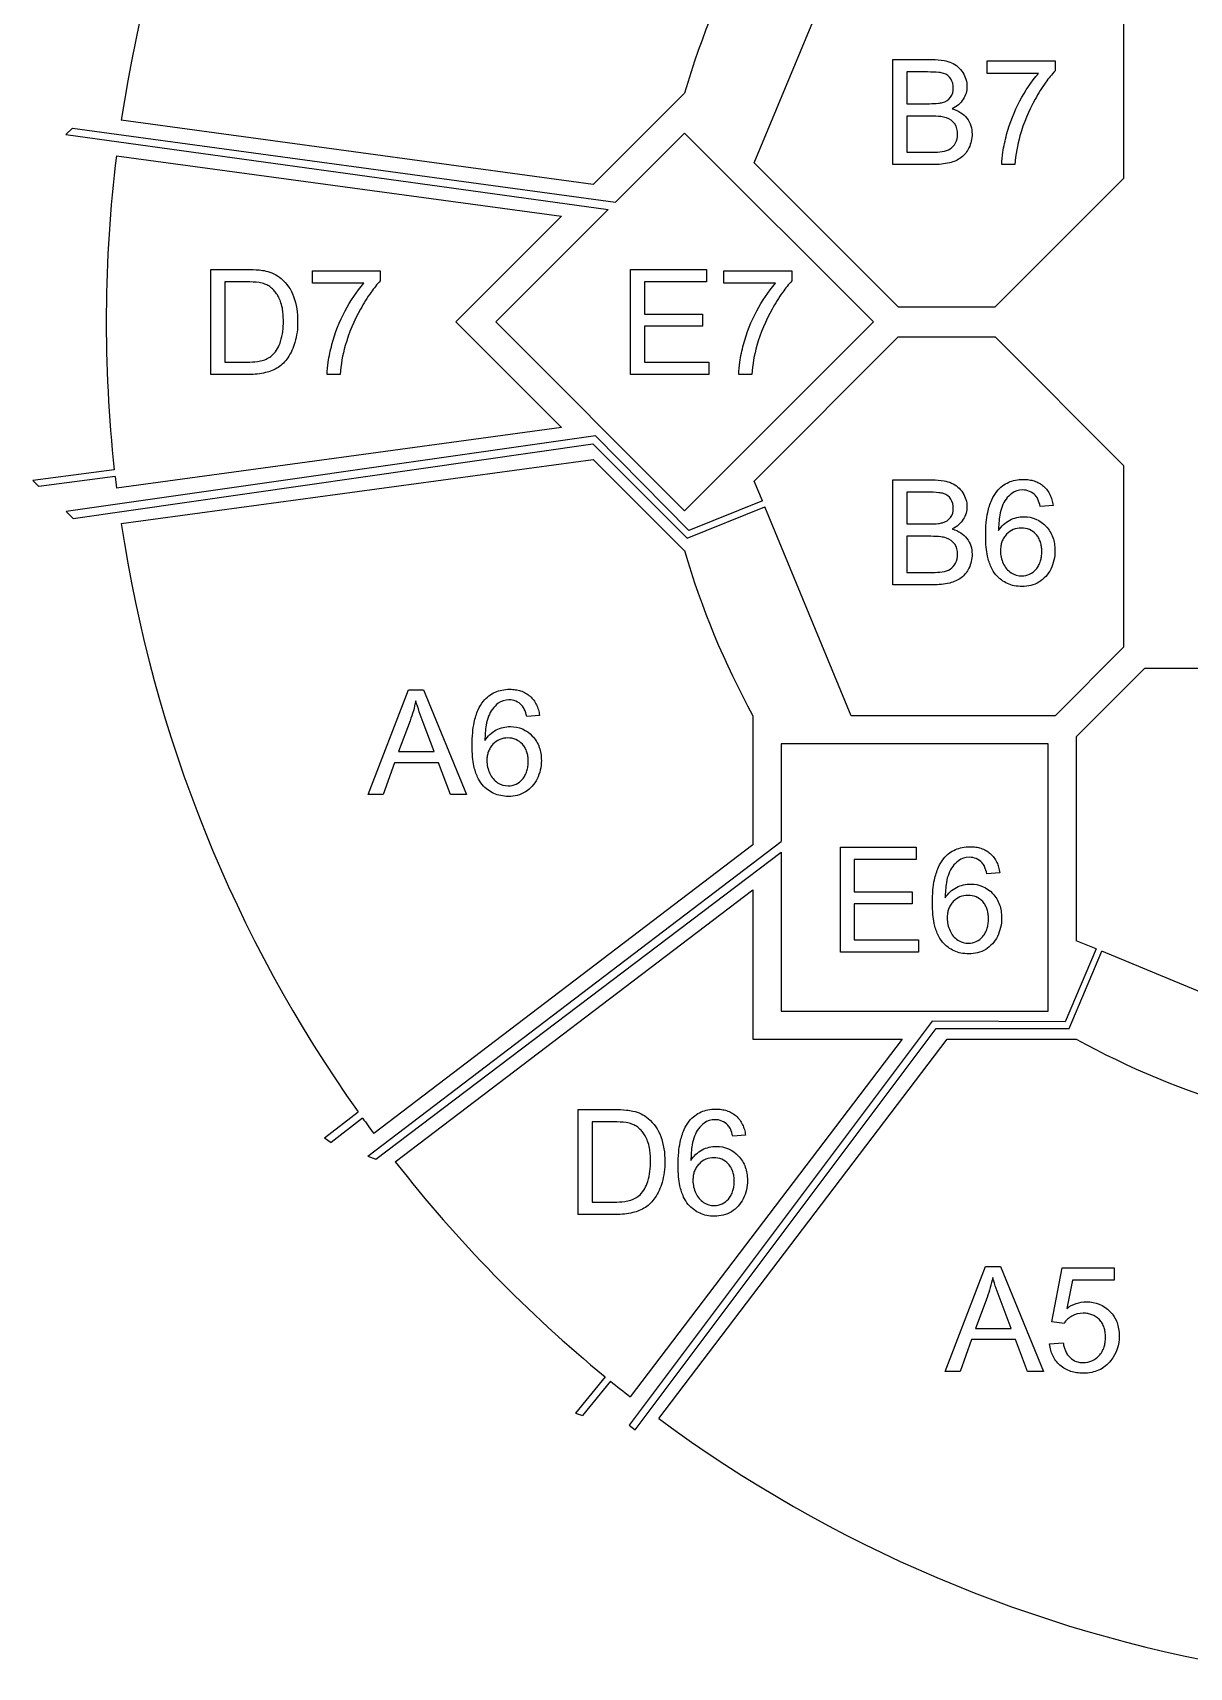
# Model space of a CAD drawing. Header units: millimetres. Extents: x -360 to 264, y -266 to 268.
# Drawn here: x -274 to -53.5, y -256.4 to 55.1 of the extents above; entities that cross this region are included whole.
import ezdxf

# ---------------------------------------------------------------- set-up
doc = ezdxf.new("R2010")
doc.units = ezdxf.units.MM
doc.layers.add('letters', color=7, linetype='Continuous', lineweight=25)
doc.layers.add('maimai_touch v53_Sketch1', color=7, linetype='Continuous')

msp = doc.modelspace()

# ---------------------------------------------------------------- linework, layer by layer
at = {"layer": 'letters', "flags": 128}
for points in [[(-110, 30), (-110, 50), (-102.5, 50, -0.040934), (-100.24, 49.82, -0.062466), (-98.82, 49.39, -0.155055), (-96.65, 47.52, -0.142579), (-95.87, 44.88, -0.141304), (-96.56, 42.47, -0.143013), (-98.66, 40.64, -0.072978), (-97.01, 39.88, -0.086185), (-95.87, 38.83, -0.168329), (-94.9, 35.8, -0.116197), (-95.49, 33.19, -0.118811), (-96.96, 31.32, -0.099101), (-99.15, 30.33, -0.06112), (-102.37, 30)], [(-107.35, 41.6), (-103.03, 41.6, 0.022913), (-101.28, 41.68, 0.050818), (-100.5, 41.83, 0.166525), (-98.98, 42.82, 0.162771), (-98.47, 44.57, 0.144165), (-98.95, 46.32, 0.18321), (-100.31, 47.36, 0.053511), (-101.22, 47.54, 0.022922), (-103.36, 47.64), (-107.35, 47.64)], [(-92.03, 47.38), (-92.03, 49.74), (-79.08, 49.74), (-79.08, 47.83, 0.035773), (-80.83, 45.68, 0.025825), (-82.87, 42.43, 0.057266), (-85.76, 35.5, 0.054295), (-86.71, 30), (-89.23, 30, -0.035997), (-89.02, 32.34, -0.024521), (-88.3, 35.7, -0.058054), (-85.76, 42.15, -0.057272), (-82.23, 47.38)], [(-107.35, 32.36), (-102.37, 32.36, 0.039395), (-100.57, 32.46, 0.094848), (-99.05, 33, 0.131837), (-98.04, 34.11, 0.126312), (-97.64, 35.8, 0.156179), (-98.21, 37.74, 0.167295), (-99.8, 38.9, 0.051042), (-100.84, 39.13, 0.028439), (-102.73, 39.24), (-107.35, 39.24)], [(-240, -10), (-240, 10), (-233.11, 10, -0.020074), (-230.79, 9.91, -0.037253), (-229.55, 9.71, -0.122267), (-226.62, 8.28, -0.129875), (-224.25, 4.86, -0.090537), (-223.47, 0.11, -0.073284), (-224, -3.93, -0.082637), (-225.36, -6.84, -0.08939), (-227.18, -8.66, -0.087885), (-229.57, -9.66, -0.059487), (-232.78, -10)], [(-220.66, 7.38), (-220.66, 9.74), (-207.72, 9.74), (-207.72, 7.83, 0.035773), (-209.47, 5.68, 0.025825), (-211.5, 2.43, 0.057266), (-214.4, -4.5, 0.054295), (-215.34, -10), (-217.87, -10, -0.035997), (-217.66, -7.66, -0.024521), (-216.94, -4.3, -0.058054), (-214.4, 2.15, -0.057272), (-210.87, 7.38)], [(-142.19, 7.38), (-142.19, 9.74), (-129.24, 9.74), (-129.24, 7.83, 0.035773), (-130.99, 5.68, 0.025825), (-133.03, 2.43, 0.057266), (-135.93, -4.5, 0.054295), (-136.87, -10), (-139.39, -10, -0.035997), (-139.18, -7.66, -0.024521), (-138.47, -4.3, -0.058054), (-135.92, 2.15, -0.057272), (-132.39, 7.38)], [(-237.35, -7.64), (-233.08, -7.64, 0.029541), (-231.12, -7.52, 0.04958), (-229.98, -7.27, 0.118299), (-228.19, -6.23, 0.117505), (-226.72, -3.7, 0.079086), (-226.19, 0.15, 0.020126), (-226.25, 1.53, 0.024902), (-226.39, 2.64, 0.040288), (-226.76, 3.99, 0.051939), (-227.22, 4.97, 0.031078), (-227.75, 5.73, 0.03618), (-228.29, 6.31, 0.046087), (-228.99, 6.86, 0.049551), (-229.73, 7.23, 0.062134), (-230.82, 7.5, 0.029748), (-233.15, 7.64), (-237.35, 7.64)], [(-110, -50.08), (-110, -30.08), (-102.5, -30.08, -0.040934), (-100.24, -30.27, -0.062466), (-98.82, -30.69, -0.155055), (-96.65, -32.56, -0.142579), (-95.87, -35.2, -0.141304), (-96.56, -37.61, -0.143013), (-98.66, -39.44, -0.072978), (-97.01, -40.2, -0.086185), (-95.87, -41.26, -0.168329), (-94.9, -44.28, -0.116197), (-95.49, -46.9, -0.118811), (-96.96, -48.76, -0.099101), (-99.15, -49.75, -0.06112), (-102.37, -50.08)], [(-79.45, -34.98), (-81.89, -35.17, 0.048325), (-82.35, -33.79, 0.081715), (-82.82, -33.07, 0.214956), (-85.27, -32.02, 0.164477), (-87.33, -32.67, 0.139942), (-89.16, -35.14, 0.060394), (-89.62, -36.81, 0.035072), (-89.86, -39.77, -0.132049), (-87.69, -37.76, -0.120259), (-85, -37.11, -0.21391), (-80.82, -38.92, -0.053061), (-80.04, -39.93, -0.053073), (-79.49, -41.08, -0.045207), (-79.2, -42.23, -0.039369), (-79.09, -43.59, -0.118442), (-79.9, -47.09, -0.143782), (-82.14, -49.56, -0.139445), (-85.36, -50.42, -0.049638), (-86.85, -50.27, -0.05558), (-88.12, -49.87, -0.05745), (-89.29, -49.17, -0.05296), (-90.36, -48.17, -0.072429), (-91.25, -46.76, -0.05321), (-91.95, -44.62, -0.029205), (-92.2, -42.93, -0.022626), (-92.3, -40.72, -0.022505), (-92.19, -38.23, -0.028841), (-91.9, -36.31, -0.051029), (-91.14, -33.9, -0.068513), (-90.16, -32.29, -0.056814), (-89.1, -31.26, -0.06078), (-87.91, -30.55, -0.0557), (-86.64, -30.15, -0.04861), (-85.12, -30, -0.036464), (-84.01, -30.08, -0.041988), (-83.06, -30.3, -0.050302), (-82.1, -30.73, -0.051483), (-81.26, -31.32, -0.051587), (-80.55, -32.08, -0.050512), (-80.01, -32.98, -0.042061), (-79.67, -33.89, -0.036574)], [(-107.35, -38.49), (-103.03, -38.49, 0.022913), (-101.28, -38.41, 0.050818), (-100.5, -38.25, 0.166525), (-98.98, -37.26, 0.162771), (-98.47, -35.51, 0.144165), (-98.95, -33.76, 0.18321), (-100.31, -32.72, 0.053511), (-101.22, -32.54, 0.022922), (-103.36, -32.44), (-107.35, -32.44)], [(-89.48, -43.6, 0.110501), (-88.94, -46.03, 0.147725), (-87.43, -47.8, 0.143594), (-85.4, -48.4, 0.223837), (-82.72, -47.15, 0.056734), (-82.21, -46.43, 0.052545), (-81.85, -45.55, 0.039601), (-81.67, -44.73, 0.033259), (-81.6, -43.74, 0.034368), (-81.67, -42.78, 0.041004), (-81.85, -41.99, 0.053822), (-82.21, -41.16, 0.057669), (-82.71, -40.47, 0.218447), (-85.49, -39.28, 0.211364), (-88.32, -40.47, 0.054477), (-88.84, -41.14, 0.054084), (-89.21, -41.92, 0.045241), (-89.4, -42.69, 0.039082)], [(-107.35, -47.72), (-102.37, -47.72, 0.039395), (-100.57, -47.63, 0.094848), (-99.05, -47.08, 0.131837), (-98.04, -45.97, 0.126312), (-97.64, -44.28, 0.156179), (-98.21, -42.34, 0.167295), (-99.8, -41.18, 0.051042), (-100.84, -40.95, 0.028439), (-102.73, -40.85), (-107.35, -40.85)], [(-177.36, -74.98), (-179.8, -75.17, 0.048325), (-180.26, -73.79, 0.081715), (-180.73, -73.07, 0.214956), (-183.19, -72.02, 0.164477), (-185.25, -72.67, 0.139942), (-187.07, -75.14, 0.060394), (-187.54, -76.81, 0.035072), (-187.77, -79.77, -0.132049), (-185.6, -77.76, -0.120259), (-182.91, -77.11, -0.21391), (-178.73, -78.92, -0.053061), (-177.95, -79.93, -0.053073), (-177.4, -81.08, -0.045207), (-177.11, -82.23, -0.039369), (-177.01, -83.59, -0.118442), (-177.82, -87.09, -0.143782), (-180.05, -89.56, -0.139445), (-183.27, -90.42, -0.049638), (-184.76, -90.27, -0.05558), (-186.04, -89.87, -0.05745), (-187.2, -89.17, -0.05296), (-188.27, -88.17, -0.072429), (-189.16, -86.76, -0.05321), (-189.86, -84.62, -0.029205), (-190.11, -82.93, -0.022626), (-190.21, -80.72, -0.022505), (-190.1, -78.23, -0.028841), (-189.81, -76.31, -0.051029), (-189.05, -73.9, -0.068513), (-188.07, -72.29, -0.056814), (-187.01, -71.26, -0.06078), (-185.82, -70.55, -0.0557), (-184.55, -70.15, -0.04861), (-183.04, -70, -0.036464), (-181.92, -70.08, -0.041988), (-180.97, -70.3, -0.050302), (-180.01, -70.73, -0.051483), (-179.17, -71.32, -0.051587), (-178.47, -72.08, -0.050512), (-177.92, -72.98, -0.042061), (-177.58, -73.89, -0.036574)], [(-204.23, -81.87), (-197.45, -81.87), (-199.54, -76.33, -0.020028), (-200.95, -72.18, -0.038979), (-202.03, -76)], [(-187.39, -83.6, 0.110501), (-186.85, -86.03, 0.147725), (-185.34, -87.8, 0.143594), (-183.31, -88.4, 0.223837), (-180.63, -87.15, 0.056734), (-180.13, -86.43, 0.052545), (-179.76, -85.55, 0.039601), (-179.58, -84.73, 0.033259), (-179.52, -83.74, 0.034368), (-179.58, -82.78, 0.041004), (-179.76, -81.99, 0.053822), (-180.12, -81.16, 0.057669), (-180.62, -80.47, 0.218447), (-183.4, -79.28, 0.211364), (-186.23, -80.47, 0.054477), (-186.75, -81.14, 0.054084), (-187.12, -81.92, 0.045241), (-187.32, -82.69, 0.039082)], [(-89.61, -104.98), (-92.05, -105.17, 0.048325), (-92.51, -103.79, 0.081715), (-92.98, -103.07, 0.214956), (-95.44, -102.02, 0.164477), (-97.5, -102.67, 0.139942), (-99.33, -105.14, 0.060394), (-99.79, -106.81, 0.035072), (-100.02, -109.77, -0.132049), (-97.85, -107.76, -0.120259), (-95.16, -107.11, -0.21391), (-90.98, -108.92, -0.053061), (-90.2, -109.93, -0.053073), (-89.65, -111.08, -0.045207), (-89.36, -112.23, -0.039369), (-89.26, -113.59, -0.118442), (-90.07, -117.09, -0.143782), (-92.3, -119.56, -0.139445), (-95.52, -120.42, -0.049638), (-97.01, -120.27, -0.05558), (-98.29, -119.87, -0.05745), (-99.46, -119.17, -0.05296), (-100.53, -118.17, -0.072429), (-101.41, -116.76, -0.05321), (-102.11, -114.62, -0.029205), (-102.36, -112.93, -0.022626), (-102.46, -110.72, -0.022505), (-102.35, -108.23, -0.028841), (-102.06, -106.31, -0.051029), (-101.3, -103.9, -0.068513), (-100.32, -102.29, -0.056814), (-99.26, -101.26, -0.06078), (-98.07, -100.55, -0.0557), (-96.8, -100.15, -0.04861), (-95.29, -100, -0.036464), (-94.17, -100.08, -0.041988), (-93.22, -100.3, -0.050302), (-92.26, -100.73, -0.051483), (-91.42, -101.32, -0.051587), (-90.72, -102.08, -0.050512), (-90.17, -102.98, -0.042061), (-89.83, -103.89, -0.036574)], [(-99.64, -113.6, 0.110501), (-99.1, -116.03, 0.147725), (-97.59, -117.8, 0.143594), (-95.56, -118.4, 0.223837), (-92.89, -117.15, 0.056734), (-92.38, -116.43, 0.052545), (-92.01, -115.55, 0.039601), (-91.83, -114.73, 0.033259), (-91.77, -113.74, 0.034368), (-91.83, -112.78, 0.041004), (-92.01, -111.99, 0.053822), (-92.37, -111.16, 0.057669), (-92.87, -110.47, 0.218447), (-95.66, -109.28, 0.211364), (-98.48, -110.47, 0.054477), (-99, -111.14, 0.054084), (-99.37, -111.92, 0.045241), (-99.57, -112.69, 0.039082)], [(-170, -170.08), (-170, -150.08), (-163.11, -150.08, -0.020074), (-160.79, -150.18, -0.037253), (-159.55, -150.37, -0.122267), (-156.62, -151.8, -0.129875), (-154.25, -155.22, -0.090537), (-153.47, -159.97, -0.073284), (-154, -164.01, -0.082637), (-155.36, -166.92, -0.08939), (-157.18, -168.74, -0.087885), (-159.57, -169.74, -0.059487), (-162.78, -170.08)], [(-167.35, -167.72), (-163.08, -167.72, 0.029541), (-161.12, -167.61, 0.04958), (-159.98, -167.35, 0.118299), (-158.19, -166.32, 0.117505), (-156.72, -163.79, 0.079086), (-156.19, -159.93, 0.020126), (-156.25, -158.55, 0.024902), (-156.39, -157.45, 0.040288), (-156.76, -156.09, 0.051939), (-157.22, -155.11, 0.031078), (-157.75, -154.35, 0.03618), (-158.29, -153.77, 0.046087), (-158.99, -153.22, 0.049551), (-159.73, -152.85, 0.062134), (-160.82, -152.58, 0.029748), (-163.15, -152.44), (-167.35, -152.44)], [(-138.09, -154.98), (-140.53, -155.17, 0.048325), (-140.98, -153.79, 0.081715), (-141.46, -153.07, 0.214956), (-143.91, -152.02, 0.164477), (-145.97, -152.67, 0.139942), (-147.8, -155.14, 0.060394), (-148.26, -156.81, 0.035072), (-148.5, -159.77, -0.132049), (-146.33, -157.76, -0.120259), (-143.64, -157.11, -0.21391), (-139.46, -158.92, -0.053061), (-138.68, -159.93, -0.053073), (-138.13, -161.08, -0.045207), (-137.84, -162.23, -0.039369), (-137.73, -163.59, -0.118442), (-138.54, -167.09, -0.143782), (-140.77, -169.56, -0.139445), (-143.99, -170.42, -0.049638), (-145.49, -170.27, -0.05558), (-146.76, -169.87, -0.05745), (-147.93, -169.17, -0.05296), (-149, -168.17, -0.072429), (-149.89, -166.76, -0.05321), (-150.58, -164.62, -0.029205), (-150.84, -162.93, -0.022626), (-150.94, -160.72, -0.022505), (-150.83, -158.23, -0.028841), (-150.54, -156.31, -0.051029), (-149.78, -153.9, -0.068513), (-148.8, -152.29, -0.056814), (-147.74, -151.26, -0.06078), (-146.55, -150.55, -0.0557), (-145.28, -150.15, -0.04861), (-143.76, -150, -0.036464), (-142.65, -150.08, -0.041988), (-141.7, -150.3, -0.050302), (-140.73, -150.73, -0.051483), (-139.89, -151.32, -0.051587), (-139.19, -152.08, -0.050512), (-138.65, -152.98, -0.042061), (-138.31, -153.89, -0.036574)], [(-148.11, -163.6, 0.110501), (-147.57, -166.03, 0.147725), (-146.07, -167.8, 0.143594), (-144.03, -168.4, 0.223837), (-141.36, -167.15, 0.056734), (-140.85, -166.43, 0.052545), (-140.48, -165.55, 0.039601), (-140.31, -164.73, 0.033259), (-140.24, -163.74, 0.034368), (-140.31, -162.78, 0.041004), (-140.48, -161.99, 0.053822), (-140.85, -161.16, 0.057669), (-141.35, -160.47, 0.218447), (-144.13, -159.28, 0.211364), (-146.95, -160.47, 0.054477), (-147.48, -161.14, 0.054084), (-147.85, -161.92, 0.045241), (-148.04, -162.69, 0.039082)], [(-80.1, -194.76), (-77.52, -194.54, 0.029656), (-77.34, -195.4, 0.035668), (-77.1, -196.08, 0.049552), (-76.69, -196.81, 0.055818), (-76.19, -197.37, 0.193132), (-73.68, -198.32, 0.21965), (-70.68, -196.98, 0.055009), (-70.12, -196.23, 0.052824), (-69.72, -195.33, 0.042099), (-69.52, -194.47, 0.035931), (-69.45, -193.44, 0.036475), (-69.52, -192.46, 0.043301), (-69.71, -191.66, 0.055265), (-70.09, -190.82, 0.057912), (-70.63, -190.12, 0.0546), (-71.29, -189.57, 0.055562), (-72.05, -189.19, 0.048087), (-72.81, -188.98, 0.041834), (-73.72, -188.91, 0.131176), (-75.86, -189.45, 0.125235), (-77.36, -190.85), (-79.67, -190.55), (-77.73, -180.27), (-67.78, -180.27), (-67.78, -182.62), (-75.76, -182.62), (-76.84, -187.99, -0.15671), (-73.06, -186.74, -0.208187), (-68.64, -188.55, -0.05282), (-67.83, -189.57, -0.053902), (-67.26, -190.7, -0.047319), (-66.96, -191.86, -0.041524), (-66.84, -193.22, -0.175219), (-68.42, -197.91, -0.05789), (-69.52, -199.01, -0.062009), (-70.76, -199.76, -0.056508), (-72.08, -200.18, -0.049053), (-73.68, -200.34, -0.036409), (-74.97, -200.25, -0.042061), (-76.05, -199.99, -0.050744), (-77.17, -199.5, -0.052087), (-78.13, -198.81, -0.050032), (-78.92, -197.96, -0.051123), (-79.51, -196.98, -0.045675), (-79.89, -195.96, -0.040592)], [(-94.23, -191.79), (-87.45, -191.79), (-89.54, -186.25, -0.020028), (-90.95, -182.1, -0.038979), (-92.03, -185.92)]]:
    msp.add_lwpolyline(points, format="xyb", close=True, dxfattribs=at)
for points in [[(-160, -10), (-160, 10), (-145.54, 10), (-145.54, 7.64), (-157.35, 7.64), (-157.35, 1.51), (-146.29, 1.51), (-146.29, -0.83), (-157.35, -0.83), (-157.35, -7.64), (-145.08, -7.64), (-145.08, -10)], [(-210, -90.08), (-202.32, -70.08), (-199.47, -70.08), (-191.28, -90.08), (-194.3, -90.08), (-196.63, -84.02), (-204.99, -84.02), (-207.19, -90.08)], [(-120, -120.08), (-120, -100.08), (-105.54, -100.08), (-105.54, -102.44), (-117.35, -102.44), (-117.35, -108.57), (-106.29, -108.57), (-106.29, -110.91), (-117.35, -110.91), (-117.35, -117.72), (-105.08, -117.72), (-105.08, -120.08)], [(-100, -200), (-92.32, -180), (-89.47, -180), (-81.28, -200), (-84.3, -200), (-86.63, -193.94), (-94.99, -193.94), (-97.19, -200)]]:
    msp.add_lwpolyline(points, close=True, dxfattribs=at)
at = {"layer": 'maimai_touch v53_Sketch1'}
for p, q in [((-136.44, 30.32), (-119.94, 70.16)), ((-66, 61.97), (-66, 27.34)), ((-149.71, 43.59), (-167.12, 26.18)), ((-167.12, 26.18), (-257.1, 38.43)), ((-266.37, 36.9), (-267.66, 35.7)), ((-267.66, 35.7), (-164.3, 21.42)), ((-266.37, 36.9), (-162.89, 22.82)), ((-149.71, 36.01), (-162.89, 22.82)), ((-113.7, 0), (-149.71, 36.01)), ((-258.02, 31.68), (-173.16, 20.13)), ((-108.98, 2.86), (-136.44, 30.32)), ((-66, 27.34), (-90.48, 2.86)), ((-173.16, 20.13), (-193.29, 0)), ((-164.3, 21.42), (-185.71, 0)), ((-193.29, 0), (-173.16, -20.13)), ((-185.71, 0), (-149.71, -36.01)), ((-149.71, -36.01), (-113.7, 0)), ((-108.98, 2.86), (-90.48, 2.86)), ((-108.98, -2.85), (-136.44, -30.32)), ((-108.98, -2.85), (-90.48, -2.85)), ((-90.48, -2.85), (-66, -27.34)), ((-166.68, -21.72), (-267.6, -36.15)), ((-173.16, -20.13), (-258.02, -31.68)), ((-148.87, -39.75), (-166.68, -21.72)), ((-266.29, -37.43), (-167.17, -23.25)), ((-167.17, -23.25), (-149.21, -41.21)), ((-257.1, -38.42), (-167.12, -26.18)), ((-167.12, -26.18), (-149.71, -43.59)), ((-66, -27.34), (-66, -61.96)), ((-258.43, -28.18), (-273.99, -30.22)), ((-273.99, -30.22), (-272.84, -31.34)), ((-258.29, -29.43), (-272.84, -31.34)), ((-134.87, -34.1), (-136.44, -30.32)), ((-134.87, -34.1), (-148.87, -39.75)), ((-267.6, -36.15), (-266.29, -37.43)), ((-149.21, -41.21), (-134.42, -35.2)), ((-117.92, -75.04), (-134.42, -35.2)), ((-79.08, -75.04), (-66, -61.96)), ((-75.04, -79.07), (-61.96, -66)), ((-61.96, -66), (-27.34, -66)), ((-136.68, -75.04), (-136.68, -99.66)), ((-79.08, -75.04), (-117.92, -75.04)), ((-131.32, -80.4), (-131.32, -99.04)), ((-80.4, -80.4), (-131.32, -80.4)), ((-80.4, -131.32), (-80.4, -80.4)), ((-75.04, -79.07), (-75.04, -117.92)), ((-210.11, -158.96), (-131.32, -99.04)), ((-136.68, -99.66), (-208.97, -154.63)), ((-208.59, -159.54), (-131.32, -101.03)), ((-131.32, -101.03), (-131.32, -131.32)), ((-204.85, -160.04), (-136.68, -108.21)), ((-136.68, -108.21), (-136.68, -136.68)), ((-71.25, -119.49), (-75.04, -117.92)), ((-71.25, -119.49), (-77.15, -133.37)), ((-76.36, -134.64), (-70.16, -119.94)), ((-30.32, -136.44), (-70.16, -119.94)), ((-102.5, -133.22), (-160.26, -210.26)), ((-131.32, -131.32), (-80.4, -131.32)), ((-77.15, -133.37), (-102.5, -133.22)), ((-108.21, -136.68), (-160.05, -204.85)), ((-159.1, -211.13), (-101.76, -134.64)), ((-154.63, -208.97), (-99.66, -136.68)), ((-136.68, -136.68), (-108.21, -136.68)), ((-101.76, -134.64), (-76.36, -134.64)), ((-99.66, -136.68), (-75.04, -136.68)), ((-218.33, -155.46), (-211.94, -150.53)), ((-211.09, -151.73), (-217.1, -156.36)), ((-218.33, -155.46), (-217.1, -156.36)), ((-210.11, -158.96), (-208.59, -159.54)), ((-164.85, -201), (-170.51, -207.94)), ((-163.84, -201.83), (-169.18, -208.37)), ((-170.51, -207.94), (-169.18, -208.37)), ((-160.26, -210.26), (-159.1, -211.13))]:
    msp.add_line(p, q, dxfattribs=at)
for radius, start, end in [(259.96, 144.6496, 171.4998), (155.92, 151.2322, 163.7669), (259.96, 173, 186.2244), (259.96, 186.5018, 187), (259.96, 188.5, 215.3839), (155.92, 196.2322, 208.7669), (155.92, 241.2322, 253.7669), (259.96, 215.7083, 216.4998), (259.96, 218, 230.6441), (259.96, 230.9313, 232), (259.96, 233.5, 260.49)]:
    msp.add_arc((0, 0), radius, start, end, dxfattribs=at)

doc.saveas('drawing.dxf')
